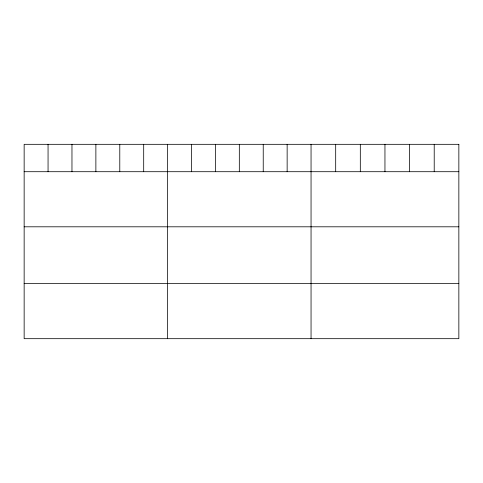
<?xml version="1.0" encoding="UTF-8"?>
<svg xmlns="http://www.w3.org/2000/svg" width="483" height="483" viewBox="0 0 483 483"><rect width="100%" height="100%" fill="white"/><g stroke="black" fill="none" stroke-linecap="round" stroke-linejoin="round"><path stroke-width="0.72" d="M24.15 171.706L458.85 171.706M24.15 226.805L458.85 226.805M24.15 283.575L458.85 283.575M434.217 144.32L434.217 171.706M409.584 144.32L409.584 171.706M384.951 144.32L384.951 171.706M360.318 144.32L360.318 171.706M335.685 144.32L335.685 171.706M311.052 144.32L311.052 338.68M287.144 144.32L287.144 171.706M263.235 144.32L263.235 171.706M239.326 144.32L239.326 171.706M215.418 144.32L215.418 171.706M191.51 144.32L191.51 171.706M167.601 144.32L167.601 338.68M143.692 144.32L143.692 171.706M119.784 144.32L119.784 171.706M95.876 144.32L95.876 171.706M71.967 144.32L71.967 171.706M48.058 144.32L48.058 171.706M458.85 144.32L24.15 144.32L24.15 338.68L458.85 338.68L458.85 144.32"/></g></svg>
